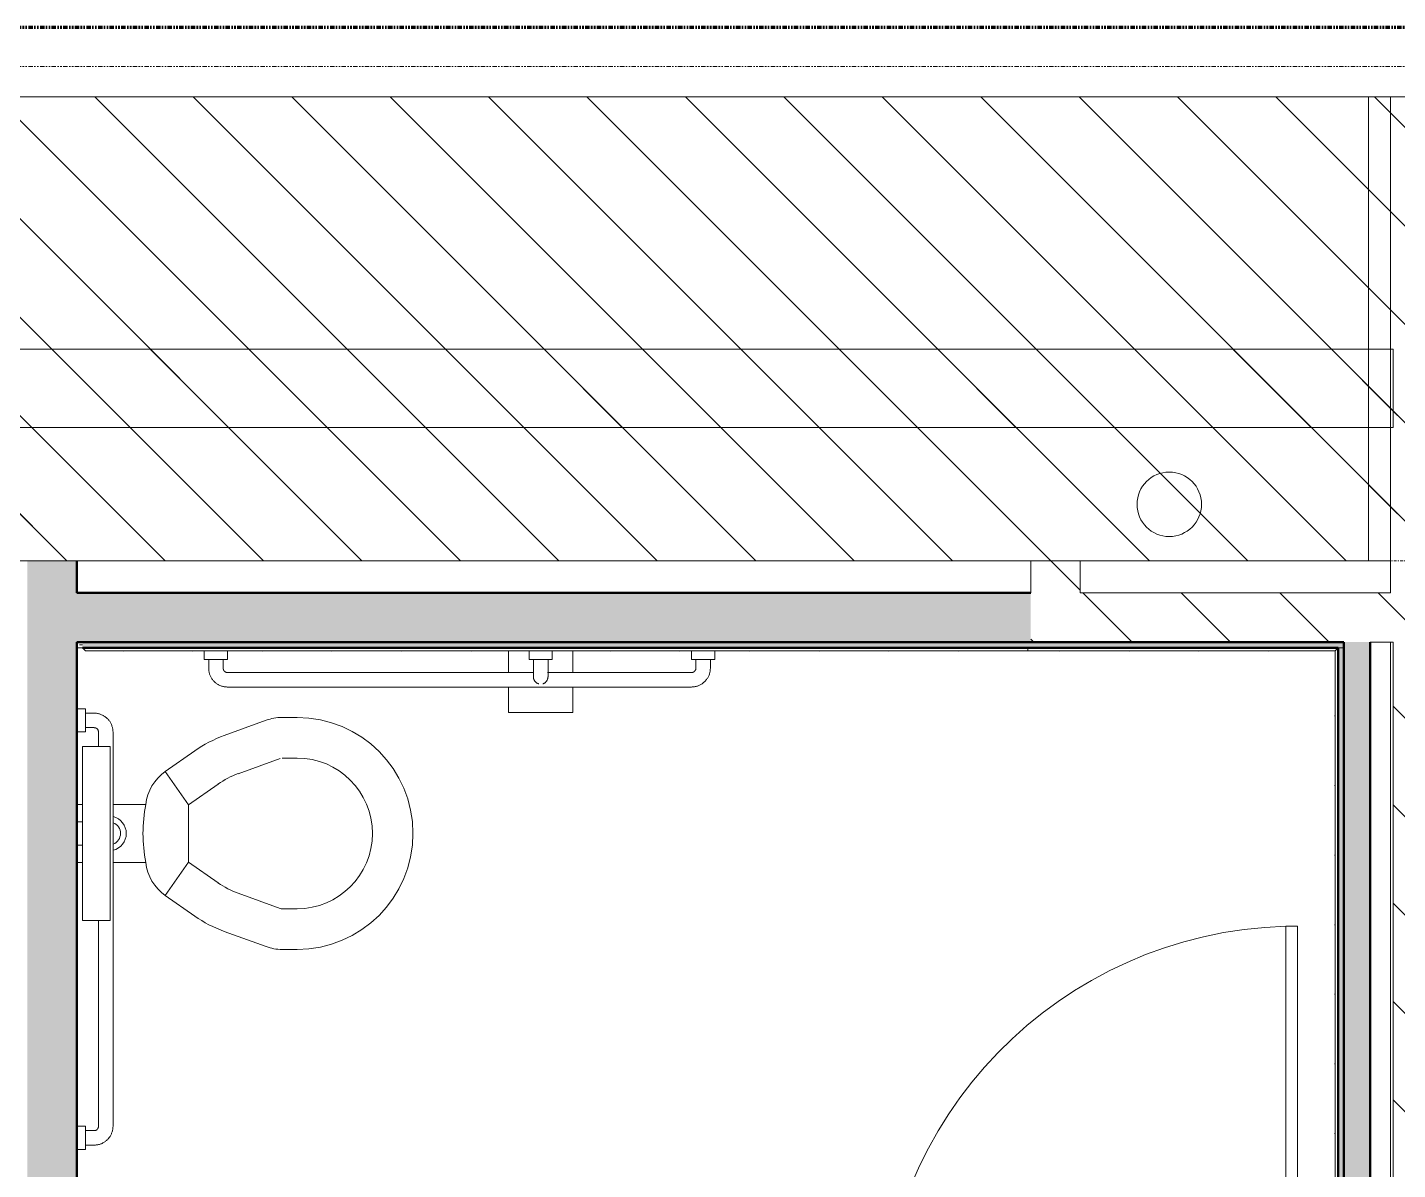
# Model space of a CAD drawing. Header units: inches. Extents: x -956 to 1409, y -1111 to 895.
# Drawn here: x 692.6 to 810.8, y 744.9 to 843.4 of the extents above; entities that cross this region are included whole.
import ezdxf

# ---------------------------------------------------------------- set-up
doc = ezdxf.new("R2010")
doc.units = ezdxf.units.IN
doc.header["$MEASUREMENT"] = 0
for name, pattern in [('Double Dash 3_8_', [1, 0.375, -0.125, 0.125, -0.125, 0.125, -0.125]), ('Double Dash 3_8__2_', [1, 0.375, -0.125, 0.125, -0.125, 0.125, -0.125]), ('Grid Line 1_4_', [0.4375, 0.25, -0.0625, 0.0625, -0.0625])]:
    doc.linetypes.add(name, pattern=pattern)
for name, color, linetype, lineweight in [('A-DETL', 90, 'Continuous', 13), ('A-FLOR', 192, 'Continuous', 13), ('A-WALL', 113, 'Continuous', 13), ('A-WALL-PATT', 111, 'Continuous', 13), ('C-PROP-LINE', 91, 'Double Dash 3_8_', 20), ('I-WALL', 2, 'Continuous', 13), ('P-SANR-FIXT', 6, 'Continuous', 9), ('Q-SPCQ', 91, 'Continuous', 13), ('S-COLS-SYMB', 171, 'Continuous', 20), ('S-GRID', 1, 'Continuous', 9)]:
    doc.layers.add(name, color=color, linetype=linetype, lineweight=lineweight)
pattern_1 = [(135, (0, 0), (-4.24264, -4.24264), [])]

# ---------------------------------------------------------------- blocks, each defined once
blk = doc.blocks.new('Toilet-Commercial-Wall - 19_ Seat Height-V21-8TH FLOOR TELECOM UNDERFLOOR ROUTING PLAN')
at = {"layer": 'P-SANR-FIXT', "color": 53}
for p, q in [((5.94, 21.12), (5.94, 19.83)), ((9.44, 19.83), (9.44, 21.12)), ((22.44, 21.12), (22.44, 19.83)), ((25.94, 19.83), (25.94, 21.12)), ((10.79, 16.04), (9.47, 19.66)), ((22.41, 19.66), (21.1, 16.04)), ((6.18, 18.46), (7.5, 14.85)), ((24.38, 14.85), (25.7, 18.46)), ((13.47, 11.77), (11.69, 14.31)), ((20.19, 14.31), (18.42, 11.77)), ((8.82, 12.3), (10.6, 9.76)), ((21.28, 9.76), (23.06, 12.3)), ((13.47, 11.77), (10.6, 9.76)), ((18.42, 11.77), (13.47, 11.77)), ((21.28, 9.76), (18.42, 11.77)), ((13.44, 8.08), (13.44, 5.24)), ((18.44, 5.25), (18.44, 8.08)), ((13.44, 2.62), (13.44, 2.13)), ((14.94, 2.13), (14.94, 2.62)), ((16.94, 2.13), (16.94, 2.62)), ((18.44, 2.13), (18.44, 2.62))]:
    blk.add_line(p, q, dxfattribs=at)
for centre, radius, start, end in [((15.94, 21.12), 10, 90, 180), ((15.94, 21.12), 10, 0, 90), ((15.94, 21.12), 6.5, 90, 180), ((15.94, 21.12), 6.5, 0, 90), ((9.94, 19.83), 4, 180, 200), ((21.94, 19.83), 0.5, 340, 0), ((21.94, 19.83), 4, 340, 0), ((17.83, 18.61), 7.5, 200, 215), ((14.05, 18.61), 7.5, 325, 340), ((17.83, 18.61), 11, 200, 215), ((14.05, 18.61), 11, 325, 340), ((13.88, 12.06), 4, 215, 263.7549), ((18.01, 12.06), 4, 276.2451, 325), ((15.94, 20.46), 12.62, 258.5767, 281.4233), ((15.94, 4.9), 1.5, 14.2101, 166.0635), ((15.94, 4.91), 0.996, 21.4094, 158.4909)]:
    blk.add_arc(centre, radius, start, end, dxfattribs=at)
blk = doc.blocks.new('Toilet Partition-Accessible - Toilet Partition-Accessible-2745023-8TH FLOOR TELECOM UNDERFLOOR ROUTING PLAN')
at = {"layer": 'Q-SPCQ', "color": 53, "lineweight": 9}
for p, q in [((-0.5, -10.13), (-0.5, -79.38)), ((0.5, -10.13), (-0.5, -10.13)), ((0.5, -10.38), (-0.5, -10.38)), ((-0.5, -79.13), (-0.5, -10.38)), ((0.5, -79.38), (0.5, -10.13)), ((0.5, -10.38), (0.5, -79.13)), ((60.5, -10.13), (60.5, -119.38)), ((0.5, -79.13), (-0.5, -79.13)), ((-0.5, -79.38), (0.5, -79.38)), ((0.5, -114.38), (36.5, -114.38)), ((0.5, -115.37), (0.5, -114.38)), ((36.5, -114.38), (36.5, -115.37)), ((-0.5, -115.37), (0.5, -115.37)), ((-0.5, -119.38), (-0.5, -115.37)), ((0.5, -115.63), (-0.5, -115.63)), ((-0.5, -115.63), (-0.5, -119.38)), ((36.5, -115.37), (0.5, -115.37)), ((0.5, -115.37), (0.5, -119.38)), ((0.5, -119.38), (0.5, -115.63)), ((0.5, -119.38), (-0.5, -119.38)), ((-0.5, -119.38), (0.5, -119.38)), ((0.5, -119.38), (60.5, -119.38))]:
    blk.add_line(p, q, dxfattribs=at)
blk.add_arc((0.51, -115.37), 36, 1.5917, 90.0221, dxfattribs=at)
blk = doc.blocks.new('Grab Bar-Toilet - Standard-V25-8TH FLOOR TELECOM UNDERFLOOR ROUTING PLAN')
at = {"layer": 'Q-SPCQ', "lineweight": 9}
for p, q in [((-43, 0), (-43, -0.75)), ((-41, -0.75), (-43, -0.75)), ((-42.62, -0.75), (-42.62, -1.5)), ((-41.37, -1.5), (-41.37, -0.75)), ((-41, -0.75), (-41, 0)), ((-7, 0), (-7, -0.75)), ((-5, -0.75), (-7, -0.75)), ((-6.62, -0.75), (-6.62, -1.5)), ((-5.38, -1.5), (-5.38, -0.75)), ((-5, -0.75), (-5, 0)), ((-23.25, -1.88), (-41, -1.88)), ((-7, -1.88), (-8.25, -1.88)), ((-41, -3.13), (-7, -3.13)), ((-0.75, -11.38), (-1.5, -11.38)), ((0, -11), (-0.75, -11)), ((-0.75, -13), (-0.75, -11)), ((0, -11), (0, -13)), ((-1.5, -12.63), (-0.75, -12.63)), ((-3.13, -13), (-3.13, -53)), ((-1.88, -39.38), (-1.88, -13)), ((-0.75, -13), (0, -13)), ((-1.88, -53), (-1.88, -40.59)), ((0, -53), (-0.75, -53)), ((-0.75, -55), (-0.75, -53)), ((0, -53), (0, -55)), ((-0.75, -53.38), (-1.5, -53.38)), ((-1.5, -54.63), (-0.75, -54.63)), ((-0.75, -55), (0, -55))]:
    blk.add_line(p, q, dxfattribs=at)
at = {"layer": 'Q-SPCQ', "color": 53, "lineweight": 9}
for p, q in [((-0.75, -39.38), (-1.25, -39.38)), ((0, -39), (-0.75, -39)), ((-0.75, -41), (-0.75, -39)), ((0, -39), (0, -41)), ((-1.25, -40.63), (-0.75, -40.63)), ((-0.75, -41), (0, -41))]:
    blk.add_line(p, q, dxfattribs=at)
at = {"layer": 'Q-SPCQ', "lineweight": 9, "flags": 128}
for points in [[(-42.62, -1.5), (-42.62, -1.56), (-42.62, -1.63), (-42.61, -1.69), (-42.6, -1.76), (-42.59, -1.82), (-42.58, -1.89), (-42.56, -1.95), (-42.54, -2.01), (-42.52, -2.07), (-42.5, -2.13), (-42.47, -2.19), (-42.44, -2.25), (-42.41, -2.31), (-42.38, -2.36), (-42.34, -2.42), (-42.3, -2.47), (-42.26, -2.52), (-42.22, -2.57), (-42.18, -2.62), (-42.13, -2.67), (-42.08, -2.71), (-42.04, -2.75), (-41.98, -2.79), (-41.93, -2.83), (-41.88, -2.87), (-41.82, -2.9), (-41.77, -2.93), (-41.71, -2.96), (-41.65, -2.99), (-41.59, -3.01), (-41.53, -3.04), (-41.47, -3.06), (-41.4, -3.07), (-41.34, -3.09), (-41.28, -3.1), (-41.21, -3.11), (-41.15, -3.12), (-41.08, -3.12), (-41.02, -3.13), (-41, -3.13)], [(-41, -1.88), (-41.01, -1.87), (-41.03, -1.87), (-41.04, -1.87), (-41.06, -1.87), (-41.07, -1.87), (-41.09, -1.86), (-41.1, -1.86), (-41.12, -1.86), (-41.13, -1.85), (-41.15, -1.85), (-41.16, -1.84), (-41.17, -1.83), (-41.19, -1.83), (-41.2, -1.82), (-41.21, -1.81), (-41.22, -1.8), (-41.24, -1.79), (-41.25, -1.78), (-41.26, -1.77), (-41.27, -1.76), (-41.28, -1.75), (-41.29, -1.74), (-41.3, -1.73), (-41.31, -1.72), (-41.32, -1.7), (-41.32, -1.69), (-41.33, -1.68), (-41.34, -1.66), (-41.34, -1.65), (-41.35, -1.64), (-41.35, -1.62), (-41.36, -1.61), (-41.36, -1.59), (-41.37, -1.58), (-41.37, -1.56), (-41.37, -1.55), (-41.37, -1.53), (-41.37, -1.52), (-41.37, -1.5), (-41.37, -1.5)], [(-7, -3.13), (-6.94, -3.12), (-6.87, -3.12), (-6.81, -3.11), (-6.74, -3.1), (-6.68, -3.09), (-6.61, -3.08), (-6.55, -3.06), (-6.49, -3.04), (-6.43, -3.02), (-6.37, -3), (-6.31, -2.97), (-6.25, -2.94), (-6.19, -2.91), (-6.14, -2.88), (-6.08, -2.84), (-6.03, -2.8), (-5.98, -2.76), (-5.93, -2.72), (-5.88, -2.68), (-5.83, -2.63), (-5.79, -2.58), (-5.75, -2.54), (-5.71, -2.48), (-5.67, -2.43), (-5.63, -2.38), (-5.6, -2.32), (-5.57, -2.27), (-5.54, -2.21), (-5.51, -2.15), (-5.49, -2.09), (-5.46, -2.03), (-5.44, -1.97), (-5.43, -1.9), (-5.41, -1.84), (-5.4, -1.78), (-5.39, -1.71), (-5.38, -1.65), (-5.38, -1.58), (-5.38, -1.52), (-5.38, -1.5)], [(-6.62, -1.5), (-6.63, -1.51), (-6.63, -1.53), (-6.63, -1.54), (-6.63, -1.56), (-6.63, -1.57), (-6.64, -1.59), (-6.64, -1.6), (-6.64, -1.62), (-6.65, -1.63), (-6.65, -1.65), (-6.66, -1.66), (-6.67, -1.67), (-6.67, -1.69), (-6.68, -1.7), (-6.69, -1.71), (-6.7, -1.72), (-6.71, -1.74), (-6.72, -1.75), (-6.73, -1.76), (-6.74, -1.77), (-6.75, -1.78), (-6.76, -1.79), (-6.77, -1.8), (-6.78, -1.81), (-6.8, -1.82), (-6.81, -1.82), (-6.82, -1.83), (-6.84, -1.84), (-6.85, -1.84), (-6.86, -1.85), (-6.88, -1.85), (-6.89, -1.86), (-6.91, -1.86), (-6.92, -1.87), (-6.94, -1.87), (-6.95, -1.87), (-6.97, -1.87), (-6.98, -1.87), (-7, -1.88), (-7, -1.88)], [(-1.5, -11.38), (-1.56, -11.38), (-1.63, -11.38), (-1.69, -11.39), (-1.76, -11.4), (-1.82, -11.41), (-1.89, -11.42), (-1.95, -11.44), (-2.01, -11.46), (-2.07, -11.48), (-2.13, -11.5), (-2.19, -11.53), (-2.25, -11.56), (-2.31, -11.59), (-2.36, -11.62), (-2.42, -11.66), (-2.47, -11.7), (-2.52, -11.74), (-2.57, -11.78), (-2.62, -11.82), (-2.67, -11.87), (-2.71, -11.92), (-2.75, -11.96), (-2.79, -12.02), (-2.83, -12.07), (-2.87, -12.12), (-2.9, -12.18), (-2.93, -12.23), (-2.96, -12.29), (-2.99, -12.35), (-3.01, -12.41), (-3.04, -12.47), (-3.06, -12.53), (-3.07, -12.6), (-3.09, -12.66), (-3.1, -12.72), (-3.11, -12.79), (-3.12, -12.85), (-3.12, -12.92), (-3.13, -12.98), (-3.13, -13)], [(-1.88, -13), (-1.87, -12.99), (-1.87, -12.97), (-1.87, -12.96), (-1.87, -12.94), (-1.87, -12.93), (-1.86, -12.91), (-1.86, -12.9), (-1.86, -12.88), (-1.85, -12.87), (-1.85, -12.85), (-1.84, -12.84), (-1.83, -12.83), (-1.83, -12.81), (-1.82, -12.8), (-1.81, -12.79), (-1.8, -12.78), (-1.79, -12.76), (-1.78, -12.75), (-1.77, -12.74), (-1.76, -12.73), (-1.75, -12.72), (-1.74, -12.71), (-1.73, -12.7), (-1.72, -12.69), (-1.7, -12.68), (-1.69, -12.68), (-1.68, -12.67), (-1.66, -12.66), (-1.65, -12.66), (-1.64, -12.65), (-1.62, -12.65), (-1.61, -12.64), (-1.59, -12.64), (-1.58, -12.63), (-1.56, -12.63), (-1.55, -12.63), (-1.53, -12.63), (-1.52, -12.63), (-1.5, -12.63), (-1.5, -12.63)], [(-3.13, -53), (-3.12, -53.06), (-3.12, -53.13), (-3.11, -53.19), (-3.1, -53.26), (-3.09, -53.32), (-3.08, -53.39), (-3.06, -53.45), (-3.04, -53.51), (-3.02, -53.57), (-3, -53.63), (-2.97, -53.69), (-2.94, -53.75), (-2.91, -53.81), (-2.88, -53.86), (-2.84, -53.92), (-2.8, -53.97), (-2.76, -54.02), (-2.72, -54.07), (-2.68, -54.12), (-2.63, -54.17), (-2.58, -54.21), (-2.54, -54.25), (-2.48, -54.29), (-2.43, -54.33), (-2.38, -54.37), (-2.32, -54.4), (-2.27, -54.43), (-2.21, -54.46), (-2.15, -54.49), (-2.09, -54.51), (-2.03, -54.54), (-1.97, -54.56), (-1.9, -54.57), (-1.84, -54.59), (-1.78, -54.6), (-1.71, -54.61), (-1.65, -54.62), (-1.58, -54.62), (-1.52, -54.63), (-1.5, -54.63)], [(-1.5, -53.38), (-1.51, -53.37), (-1.53, -53.37), (-1.54, -53.37), (-1.56, -53.37), (-1.57, -53.37), (-1.59, -53.36), (-1.6, -53.36), (-1.62, -53.36), (-1.63, -53.35), (-1.65, -53.35), (-1.66, -53.34), (-1.67, -53.33), (-1.69, -53.33), (-1.7, -53.32), (-1.71, -53.31), (-1.72, -53.3), (-1.74, -53.29), (-1.75, -53.28), (-1.76, -53.27), (-1.77, -53.26), (-1.78, -53.25), (-1.79, -53.24), (-1.8, -53.23), (-1.81, -53.22), (-1.82, -53.2), (-1.82, -53.19), (-1.83, -53.18), (-1.84, -53.16), (-1.84, -53.15), (-1.85, -53.14), (-1.85, -53.12), (-1.86, -53.11), (-1.86, -53.09), (-1.87, -53.08), (-1.87, -53.06), (-1.87, -53.05), (-1.87, -53.03), (-1.87, -53.02), (-1.88, -53), (-1.88, -53)]]:
    blk.add_lwpolyline(points, dxfattribs=at)
at = {"layer": 'Q-SPCQ', "color": 53, "lineweight": 9, "flags": 128}
for points in [[(-2.85, -39.83), (-2.84, -39.8), (-2.83, -39.78), (-2.83, -39.76), (-2.82, -39.73), (-2.8, -39.71), (-2.79, -39.69), (-2.78, -39.67), (-2.77, -39.65), (-2.75, -39.63), (-2.74, -39.61), (-2.72, -39.59), (-2.7, -39.57), (-2.69, -39.55), (-2.67, -39.53), (-2.65, -39.52), (-2.63, -39.5), (-2.61, -39.49), (-2.59, -39.47), (-2.57, -39.46), (-2.54, -39.45), (-2.52, -39.44), (-2.5, -39.43), (-2.48, -39.42), (-2.45, -39.41), (-2.43, -39.4), (-2.41, -39.39), (-2.38, -39.39), (-2.36, -39.38), (-2.33, -39.38), (-2.31, -39.38), (-2.28, -39.38), (-2.26, -39.38), (-2.25, -39.38)], [(-2.25, -39.38), (-2.25, -39.38), (-2.25, -39.38), (-2.24, -39.38), (-2.24, -39.38), (-2.23, -39.38), (-2.22, -39.38), (-2.21, -39.38), (-2.2, -39.38), (-2.19, -39.38), (-2.17, -39.38), (-2.15, -39.38), (-2.14, -39.38), (-2.12, -39.38), (-2.1, -39.38), (-2.08, -39.38), (-2.05, -39.38), (-2.03, -39.38)], [(-1.25, -39.38), (-1.29, -39.38), (-1.33, -39.38), (-1.37, -39.38), (-1.41, -39.38), (-1.45, -39.38), (-1.49, -39.38), (-1.53, -39.38), (-1.56, -39.38), (-1.6, -39.38), (-1.64, -39.38), (-1.68, -39.38), (-1.71, -39.38), (-1.75, -39.38), (-1.78, -39.38), (-1.81, -39.38), (-1.85, -39.38), (-1.88, -39.38), (-1.91, -39.38), (-1.94, -39.38), (-1.97, -39.38), (-1.99, -39.38), (-2.02, -39.38), (-2.05, -39.38), (-2.07, -39.38), (-2.09, -39.38), (-2.11, -39.38), (-2.13, -39.38), (-2.15, -39.38), (-2.17, -39.38), (-2.18, -39.38), (-2.2, -39.38), (-2.21, -39.38), (-2.22, -39.38), (-2.23, -39.38), (-2.24, -39.38), (-2.24, -39.38), (-2.25, -39.38), (-2.25, -39.38), (-2.25, -39.38)], [(-1.57, -39.38), (-1.54, -39.38), (-1.5, -39.38), (-1.46, -39.38), (-1.42, -39.38), (-1.38, -39.38), (-1.34, -39.38), (-1.3, -39.38), (-1.26, -39.38), (-1.25, -39.38)], [(-2.25, -40.63), (-2.27, -40.62), (-2.3, -40.62), (-2.32, -40.62), (-2.35, -40.62), (-2.37, -40.61), (-2.4, -40.61), (-2.42, -40.6), (-2.45, -40.59), (-2.47, -40.58), (-2.49, -40.58), (-2.52, -40.57), (-2.54, -40.55), (-2.56, -40.54), (-2.58, -40.53), (-2.6, -40.52), (-2.62, -40.5), (-2.64, -40.49), (-2.66, -40.47), (-2.68, -40.45), (-2.7, -40.44), (-2.72, -40.42), (-2.73, -40.4), (-2.75, -40.38), (-2.76, -40.36), (-2.78, -40.34), (-2.79, -40.32), (-2.8, -40.29), (-2.81, -40.27), (-2.82, -40.25), (-2.83, -40.23), (-2.84, -40.2), (-2.85, -40.18)], [(-1.25, -40.63), (-1.29, -40.63), (-1.33, -40.63), (-1.37, -40.63), (-1.41, -40.63), (-1.45, -40.63), (-1.49, -40.63), (-1.53, -40.63), (-1.56, -40.63), (-1.6, -40.63), (-1.64, -40.63), (-1.68, -40.63), (-1.71, -40.63), (-1.75, -40.63), (-1.78, -40.63), (-1.81, -40.63), (-1.85, -40.63), (-1.88, -40.63), (-1.91, -40.63), (-1.94, -40.63), (-1.97, -40.63), (-1.99, -40.63), (-2.02, -40.63), (-2.05, -40.63), (-2.07, -40.63), (-2.09, -40.63), (-2.11, -40.63), (-2.13, -40.63), (-2.15, -40.63), (-2.17, -40.63), (-2.18, -40.63), (-2.2, -40.63), (-2.21, -40.63), (-2.22, -40.63), (-2.23, -40.63), (-2.24, -40.63), (-2.24, -40.63), (-2.25, -40.63), (-2.25, -40.63), (-2.25, -40.63)], [(-2.25, -40.63), (-2.25, -40.63), (-2.25, -40.63), (-2.24, -40.63), (-2.24, -40.63), (-2.23, -40.63), (-2.22, -40.63), (-2.21, -40.63), (-2.2, -40.63), (-2.19, -40.63), (-2.17, -40.63), (-2.15, -40.63), (-2.14, -40.63), (-2.12, -40.63), (-2.1, -40.63), (-2.08, -40.63), (-2.05, -40.63), (-2.03, -40.63), (-2, -40.63), (-1.97, -40.63), (-1.95, -40.63), (-1.92, -40.63), (-1.89, -40.63), (-1.86, -40.63), (-1.82, -40.63), (-1.79, -40.63), (-1.76, -40.63), (-1.72, -40.63), (-1.69, -40.63), (-1.65, -40.63), (-1.61, -40.63), (-1.57, -40.63), (-1.54, -40.63), (-1.5, -40.63), (-1.46, -40.63), (-1.42, -40.63), (-1.38, -40.63), (-1.34, -40.63), (-1.3, -40.63), (-1.26, -40.63), (-1.25, -40.63)]]:
    blk.add_lwpolyline(points, dxfattribs=at)
blk = doc.blocks.new('FP_33-8TH FLOOR TELECOM UNDERFLOOR ROUTING PLAN')
at = {"layer": 'A-WALL-PATT', "color": 7, "lineweight": 9}
for p, q in [((805.35, 784.01), (805.34, 784.01)), ((805.35, 778.01), (805.34, 778.01)), ((805.35, 772.01), (805.34, 772.01)), ((805.35, 766.01), (805.34, 766.01)), ((805.35, 760.01), (805.34, 760.01)), ((805.35, 754.01), (805.34, 754.01)), ((805.35, 748.01), (805.34, 748.01)), ((805.35, 742.01), (805.34, 742.01)), ((805.35, 736.01), (805.34, 736.01)), ((805.35, 730.01), (805.34, 730.01)), ((805.35, 724.01), (805.34, 724.01)), ((805.35, 718.01), (805.34, 718.01)), ((805.35, 712.01), (805.34, 712.01)), ((805.35, 706.01), (805.34, 706.01)), ((805.35, 700.01), (805.34, 700.01)), ((805.35, 694.01), (805.34, 694.01))]:
    blk.add_line(p, q, dxfattribs=at)
blk = doc.blocks.new('Basic Wall _ Wall Tile - Restroom 3x6  - 1_2_ Higher - ___-2709298-8TH FLOOR TELECOM UNDERFLOOR ROUTING PLAN')
at = {"layer": 'I-WALL', "color": 253}
for p, q in [((805.4, 789.63), (805.4, 729.88)), ((805.4, 728.88), (805.4, 690.01)), ((805.4, 679.01), (805.4, 676.26))]:
    blk.add_line(p, q, dxfattribs=at)
at = {"layer": 'I-WALL', "color": 253, "flags": 128}
for points in [[(805.4, 789.63), (805.47, 789.7), (805.53, 789.76), (805.58, 789.81), (805.62, 789.85), (805.64, 789.87), (805.65, 789.88)], [(805.65, 676.01), (805.64, 676.01), (805.62, 676.04), (805.58, 676.08), (805.53, 676.13), (805.47, 676.19), (805.4, 676.26)]]:
    blk.add_lwpolyline(points, dxfattribs=at)
at = {"layer": 'I-WALL', "color": 253}
blk.add_blockref('FP_33-8TH FLOOR TELECOM UNDERFLOOR ROUTING PLAN', (0, 0), dxfattribs=at)
blk = doc.blocks.new('FP_34-8TH FLOOR TELECOM UNDERFLOOR ROUTING PLAN')
at = {"layer": 'A-WALL-PATT', "color": 7, "lineweight": 9}
for p, q in [((781.65, 789.58), (781.65, 789.57)), ((787.65, 789.58), (787.65, 789.57)), ((793.65, 789.58), (793.65, 789.57)), ((799.65, 789.58), (799.65, 789.57))]:
    blk.add_line(p, q, dxfattribs=at)
blk = doc.blocks.new('Basic Wall _ Wall Tile - Restroom 3x6  - 1_2_ Higher - ___-2709321-8TH FLOOR TELECOM UNDERFLOOR ROUTING PLAN')
at = {"layer": 'I-WALL', "color": 253}
for q in [(778.9, 789.88), (805.4, 789.63)]:
    blk.add_line((778.9, 789.63), q, dxfattribs=at)
at = {"layer": 'I-WALL', "color": 253, "flags": 128}
blk.add_lwpolyline([(805.65, 789.88), (805.64, 789.87), (805.62, 789.85), (805.58, 789.81), (805.53, 789.76), (805.47, 789.7), (805.4, 789.63)], dxfattribs=at)
at = {"layer": 'I-WALL', "color": 253}
blk.add_blockref('FP_34-8TH FLOOR TELECOM UNDERFLOOR ROUTING PLAN', (0, 0), dxfattribs=at)
blk = doc.blocks.new('FP_35-8TH FLOOR TELECOM UNDERFLOOR ROUTING PLAN')
at = {"layer": 'A-WALL-PATT', "color": 7, "lineweight": 9}
for p, q in [((700.9, 789.58), (700.9, 789.57)), ((706.9, 789.58), (706.9, 789.57)), ((712.9, 789.58), (712.9, 789.57)), ((718.9, 789.58), (718.9, 789.57)), ((724.9, 789.58), (724.9, 789.57)), ((730.9, 789.58), (730.9, 789.57)), ((742.9, 789.58), (742.9, 789.57)), ((748.9, 789.58), (748.9, 789.57)), ((754.9, 789.58), (754.9, 789.57)), ((760.9, 789.58), (760.9, 789.57)), ((766.9, 789.58), (766.9, 789.57)), ((772.9, 789.58), (772.9, 789.57))]:
    blk.add_line(p, q, dxfattribs=at)
blk = doc.blocks.new('Basic Wall _ Wall Tile - Restroom 3x6  - 1_2_ Higher - ___-2709502-8TH FLOOR TELECOM UNDERFLOOR ROUTING PLAN')
at = {"layer": 'A-WALL-PATT', "lineweight": 9}
h = blk.add_hatch(dxfattribs=at)
h.set_pattern_fill('FP_34', style=0, pattern_type=2)
h.set_pattern_definition([(270, (778.898, 789.881), (6, 4e-16), [8.5, 0]), (180, (778.898, 785.631), (1e-15, 8.5), [6, 0]), (180, (778.898, 789.881), (1e-15, 8.5), [6, 0]), (180, (778.898, 781.381), (1e-15, 8.5), [6, 0])])
h.paths.add_polyline_path([(697.4, 789.88), (697.4, 790.13), (697.15, 790.13)], flags=0)
at = {"layer": 'I-WALL', "color": 253}
for p, q in [((697.15, 790.13), (697.4, 790.13)), ((697.65, 789.63), (707.9, 789.63)), ((709.9, 789.63), (734.12, 789.63)), ((739.68, 789.63), (749.9, 789.63)), ((751.9, 789.63), (778.9, 789.63)), ((778.9, 789.88), (778.9, 789.63))]:
    blk.add_line(p, q, dxfattribs=at)
at = {"layer": 'I-WALL', "color": 253, "flags": 128}
blk.add_lwpolyline([(697.65, 789.63), (697.58, 789.7), (697.52, 789.76), (697.47, 789.81), (697.43, 789.85), (697.41, 789.87), (697.4, 789.88)], dxfattribs=at)
at = {"layer": 'I-WALL', "color": 253}
blk.add_blockref('FP_35-8TH FLOOR TELECOM UNDERFLOOR ROUTING PLAN', (0, 0), dxfattribs=at)
blk = doc.blocks.new('Toilet_Tissue_Dispenser-Bradley_Corp-5402 - 5402-V61-8TH FLOOR TELECOM UNDERFLOOR ROUTING PLAN')
at = {"layer": 'Q-SPCQ', "color": 53, "lineweight": 9}
for p, q in [((734.12, 789.63), (735.9, 789.63)), ((734.12, 789.63), (734.12, 787.76)), ((737.9, 789.63), (739.68, 789.63)), ((739.68, 787.75), (739.68, 789.63)), ((734.12, 786.51), (734.12, 784.32)), ((739.68, 784.32), (739.68, 786.51)), ((739.68, 784.32), (734.12, 784.32))]:
    blk.add_line(p, q, dxfattribs=at)
blk = doc.blocks.new('Seat_Cover_Dispenser-Bradley_Corp-583 - Seat_Cover_Dispenser-Bradley_Corp-583-V63-8TH FLOOR TELECOM UNDERFLOOR ROUTING PLAN')
at = {"layer": 'Q-SPCQ', "color": 53, "lineweight": 9}
for p, q in [((697.4, 720.38), (699.77, 720.38)), ((697.4, 705.38), (697.4, 720.38)), ((699.77, 720.38), (699.77, 705.38)), ((699.77, 705.38), (697.4, 705.38))]:
    blk.add_line(p, q, dxfattribs=at)
blk = doc.blocks.new('Pipe-Column - Pipe5STD-4697328-8TH FLOOR TELECOM UNDERFLOOR ROUTING PLAN')
at = {"layer": 'S-COLS-SYMB', "color": 133}
for start, end in [(360, 180), (180, 360)]:
    blk.add_arc((0, 0), 2.78, start, end, dxfattribs=at)
blk = doc.blocks.new('Family - ___-850868-8TH FLOOR TELECOM UNDERFLOOR ROUTING PLAN')
at = {"layer": 'C-PROP-LINE', "color": 133, "linetype": 'Double Dash 3_8__2_'}
blk.add_line((934.11, 840.01), (-889.89, 840.01), dxfattribs=at)
blk = doc.blocks.new('18433_1 - AEO NY - CENTRAL_rvt-1-8TH FLOOR TELECOM UNDERFLOOR ROUTING PLAN')
at = {"layer": 'A-WALL-PATT', "lineweight": 9}
h = blk.add_hatch(dxfattribs=at)
h.set_pattern_fill('FP_1', color=53, style=0, pattern_type=2)
h.set_pattern_definition(pattern_1)
h.paths.add_polyline_path([(810.15, 797.38), (814.15, 797.38), (814.15, 837.38), (-853.35, 837.38), (-853.35, 810.27), (-848.69, 810.27), (-848.69, 798.49), (-852.94, 798.49), (-852.94, 797.38), (-609.46, 797.38), (-609.46, 798.49), (-613.71, 798.49), (-613.71, 812.77), (-607.07, 812.77), (-607.07, 810.38), (-586.07, 810.38), (-586.07, 812.77), (-579.43, 812.77), (-579.43, 798.49), (-583.68, 798.49), (-583.68, 797.38), (-357.71, 797.38), (-357.71, 798.49), (-361.96, 798.49), (-361.96, 812.77), (-355.32, 812.77), (-355.32, 810.38), (-334.32, 810.38), (-334.32, 812.77), (-327.68, 812.77), (-327.68, 798.49), (-331.93, 798.49), (-331.93, 797.38), (-103.21, 797.38), (-103.21, 798.49), (-107.46, 798.49), (-107.46, 812.77), (-100.82, 812.77), (-100.82, 810.38), (-79.82, 810.38), (-79.82, 812.77), (-73.18, 812.77), (-73.18, 798.49), (-77.43, 798.49), (-77.43, 797.38), (98.29, 797.38), (98.29, 798.49), (94.04, 798.49), (94.04, 812.77), (100.68, 812.77), (100.68, 810.38), (121.68, 810.38), (121.68, 812.77), (128.32, 812.77), (128.32, 798.49), (124.07, 798.49), (124.07, 797.38), (352.79, 797.38), (352.79, 798.49), (348.54, 798.49), (348.54, 812.77), (355.18, 812.77), (355.18, 810.38), (376.18, 810.38), (376.18, 812.77), (382.82, 812.77), (382.82, 798.49), (378.57, 798.49), (378.57, 797.38), (808.27, 797.38)], flags=0)
h.paths.add_polyline_path([(-606.07, 797.63), (-587.07, 797.63), (-587.07, 800.88), (-606.07, 800.88), (-606.07, 798.49)], flags=0)
h.paths.add_polyline_path([(356.18, 797.63), (375.18, 797.63), (375.18, 800.88), (356.18, 800.88), (356.18, 798.49)], flags=0)
h.paths.add_polyline_path([(120.68, 797.63), (120.68, 800.88), (101.68, 800.88), (101.68, 797.63), (112.31, 797.63)], flags=0)
h.paths.add_polyline_path([(-86.58, 797.63), (-80.82, 797.63), (-80.82, 800.88), (-99.82, 800.88), (-99.82, 797.63), (-97.63, 797.63)], flags=0)
h.paths.add_polyline_path([(-340.71, 797.63), (-335.32, 797.63), (-335.32, 800.88), (-354.32, 800.88), (-354.32, 797.63), (-351.76, 797.63)], flags=0)
h.paths.add_polyline_path([(620.57, 797.74), (604.79, 797.74), (604.79, 801.99), (600.54, 801.99), (600.54, 813.77), (607.18, 813.77), (607.18, 810.38), (628.18, 810.38), (628.18, 813.77), (634.82, 813.77), (634.82, 801.99), (630.57, 801.99), (630.57, 797.74), (627.18, 797.74)], flags=0)
h.paths.add_polyline_path([(608.18, 801.13), (627.18, 801.13), (627.18, 804.38), (608.18, 804.38), (608.18, 801.99)], flags=0)
h.paths.add_polyline_path([(-609.46, 801.88), (-607.07, 801.88), (-607.07, 809.38), (-610.32, 809.38), (-610.32, 801.88)], flags=0)
h.paths.add_polyline_path([(-586.07, 801.88), (-582.82, 801.88), (-582.82, 809.38), (-586.07, 809.38), (-586.07, 805.13)], flags=0)
h.paths.add_polyline_path([(352.79, 801.88), (355.18, 801.88), (355.18, 809.38), (351.93, 809.38), (351.93, 801.88)], flags=0)
h.paths.add_polyline_path([(98.29, 801.88), (100.68, 801.88), (100.68, 809.38), (97.43, 809.38), (97.43, 801.88)], flags=0)
h.paths.add_polyline_path([(-103.21, 801.88), (-100.82, 801.88), (-100.82, 809.38), (-104.07, 809.38), (-104.07, 801.88)], flags=0)
h.paths.add_polyline_path([(-357.71, 801.88), (-355.32, 801.88), (-355.32, 809.38), (-358.57, 809.38), (-358.57, 801.88)], flags=0)
h.paths.add_polyline_path([(376.18, 801.88), (379.43, 801.88), (379.43, 809.38), (376.18, 809.38), (376.18, 805.13)], flags=0)
h.paths.add_polyline_path([(123.36, 801.88), (124.93, 801.88), (124.93, 809.38), (121.68, 809.38), (121.68, 801.88)], flags=0)
h.paths.add_polyline_path([(-77.43, 801.88), (-76.57, 801.88), (-76.57, 809.38), (-79.82, 809.38), (-79.82, 801.88)], flags=0)
h.paths.add_polyline_path([(-334.32, 801.88), (-331.07, 801.88), (-331.07, 809.38), (-334.32, 809.38), (-334.32, 805.13)], flags=0)
h.paths.add_polyline_path([(-852.94, 801.88), (-852.08, 801.88), (-852.08, 806.88), (-853.35, 806.88), (-853.35, 801.88)], flags=0)
h.paths.add_polyline_path([(604.79, 805.38), (607.18, 805.38), (607.18, 810.38), (603.93, 810.38), (603.93, 805.38)], flags=0)
h.paths.add_polyline_path([(630.57, 805.38), (631.43, 805.38), (631.43, 810.38), (628.18, 810.38), (628.18, 805.38)], flags=0)
h = blk.add_hatch(dxfattribs=at)
h.set_pattern_fill('FP_1', color=53, style=0, pattern_type=2)
h.set_pattern_definition(pattern_1)
h.paths.add_polyline_path([(783.4, 797.38), (810.15, 797.38), (810.15, 837.38), (-853.35, 837.38), (-853.35, 810.27), (-848.69, 810.27), (-848.69, 798.49), (-852.94, 798.49), (-852.94, 797.38), (-609.46, 797.38), (-609.46, 798.49), (-613.71, 798.49), (-613.71, 812.77), (-607.07, 812.77), (-607.07, 810.38), (-586.07, 810.38), (-586.07, 812.77), (-579.43, 812.77), (-579.43, 798.49), (-583.68, 798.49), (-583.68, 797.38), (-357.71, 797.38), (-357.71, 798.49), (-361.96, 798.49), (-361.96, 812.77), (-355.32, 812.77), (-355.32, 810.38), (-334.32, 810.38), (-334.32, 812.77), (-327.68, 812.77), (-327.68, 798.49), (-331.93, 798.49), (-331.93, 797.38), (-103.21, 797.38), (-103.21, 798.49), (-107.46, 798.49), (-107.46, 812.77), (-100.82, 812.77), (-100.82, 810.38), (-79.82, 810.38), (-79.82, 812.77), (-73.18, 812.77), (-73.18, 798.49), (-77.43, 798.49), (-77.43, 797.38), (98.29, 797.38), (98.29, 798.49), (94.04, 798.49), (94.04, 812.77), (100.68, 812.77), (100.68, 810.38), (121.68, 810.38), (121.68, 812.77), (128.32, 812.77), (128.32, 798.49), (124.07, 798.49), (124.07, 797.38), (352.79, 797.38), (352.79, 798.49), (348.54, 798.49), (348.54, 812.77), (355.18, 812.77), (355.18, 810.38), (376.18, 810.38), (376.18, 812.77), (382.82, 812.77), (382.82, 798.49), (378.57, 798.49), (378.57, 797.38), (779.15, 797.38)], flags=0)
h.paths.add_polyline_path([(-605.89, 797.63), (-587.07, 797.63), (-587.07, 800.88), (-606.07, 800.88), (-606.07, 797.63)], flags=0)
h.paths.add_polyline_path([(375.18, 797.63), (375.18, 800.88), (356.18, 800.88), (356.18, 797.63), (366.44, 797.63)], flags=0)
h.paths.add_polyline_path([(120.68, 797.63), (120.68, 800.88), (101.68, 800.88), (101.68, 797.63), (112.31, 797.63)], flags=0)
h.paths.add_polyline_path([(-99.82, 797.63), (-80.82, 797.63), (-80.82, 800.88), (-99.82, 800.88), (-99.82, 798.49)], flags=0)
h.paths.add_polyline_path([(-351.76, 797.63), (-335.32, 797.63), (-335.32, 800.88), (-354.32, 800.88), (-354.32, 797.63)], flags=0)
h.paths.add_polyline_path([(628.18, 797.74), (604.79, 797.74), (604.79, 801.99), (600.54, 801.99), (600.54, 813.77), (607.18, 813.77), (607.18, 810.38), (628.18, 810.38), (628.18, 813.77), (634.82, 813.77), (634.82, 801.99), (630.57, 801.99), (630.57, 797.74)], flags=0)
h.paths.add_polyline_path([(608.18, 801.13), (627.18, 801.13), (627.18, 804.38), (608.18, 804.38), (608.18, 801.99)], flags=0)
h.paths.add_polyline_path([(-609.46, 801.88), (-607.07, 801.88), (-607.07, 809.38), (-610.32, 809.38), (-610.32, 801.88)], flags=0)
h.paths.add_polyline_path([(-583.68, 801.88), (-582.82, 801.88), (-582.82, 809.38), (-586.07, 809.38), (-586.07, 801.88), (-583.79, 801.88)], flags=0)
h.paths.add_polyline_path([(352.79, 801.88), (355.18, 801.88), (355.18, 809.38), (351.93, 809.38), (351.93, 801.88)], flags=0)
h.paths.add_polyline_path([(98.29, 801.88), (100.68, 801.88), (100.68, 809.38), (97.43, 809.38), (97.43, 801.88)], flags=0)
h.paths.add_polyline_path([(-103.21, 801.88), (-100.82, 801.88), (-100.82, 809.38), (-104.07, 809.38), (-104.07, 801.88)], flags=0)
h.paths.add_polyline_path([(-357.71, 801.88), (-355.32, 801.88), (-355.32, 809.38), (-358.57, 809.38), (-358.57, 801.88)], flags=0)
h.paths.add_polyline_path([(379.43, 801.88), (379.43, 809.38), (376.18, 809.38), (376.18, 801.88), (378.57, 801.88)], flags=0)
h.paths.add_polyline_path([(121.68, 801.88), (124.93, 801.88), (124.93, 809.38), (121.68, 809.38), (121.68, 805.13)], flags=0)
h.paths.add_polyline_path([(-79.82, 801.88), (-76.57, 801.88), (-76.57, 809.38), (-79.82, 809.38), (-79.82, 805.13)], flags=0)
h.paths.add_polyline_path([(-331.07, 801.88), (-331.07, 809.38), (-334.32, 809.38), (-334.32, 801.88), (-331.93, 801.88)], flags=0)
h.paths.add_polyline_path([(-853.35, 801.88), (-852.08, 801.88), (-852.08, 806.88), (-853.35, 806.88), (-853.35, 803.15)], flags=0)
h.paths.add_polyline_path([(604.79, 805.38), (607.18, 805.38), (607.18, 810.38), (603.93, 810.38), (603.93, 805.38)], flags=0)
h.paths.add_polyline_path([(630.57, 805.38), (631.43, 805.38), (631.43, 810.38), (628.18, 810.38), (628.18, 805.38)], flags=0)
h = blk.add_hatch(dxfattribs=at)
h.set_pattern_fill('FP_1', color=53, style=0, pattern_type=2)
h.set_pattern_definition(pattern_1)
h.paths.add_polyline_path([(933.4, 797.38), (933.4, 837.38), (808.27, 837.38), (808.27, 797.38), (903.4, 797.38)], flags=0)
h = blk.add_hatch(dxfattribs=at)
h.set_pattern_fill('FP_1', color=53, style=0, pattern_type=2)
h.set_pattern_definition(pattern_1)
h.paths.add_polyline_path([(810.4, 808.88), (810.4, 815.63), (379.65, 815.63), (379.65, 812.77), (382.82, 812.77), (382.82, 808.88), (600.54, 808.88), (600.54, 813.77), (607.18, 813.77), (607.18, 810.38), (628.18, 810.38), (628.18, 813.77), (634.82, 813.77), (634.82, 808.88), (664.77, 808.88)], flags=0)
h.paths.add_polyline_path([(603.93, 808.88), (607.18, 808.88), (607.18, 810.38), (603.93, 810.38)], flags=0)
h.paths.add_polyline_path([(631.43, 808.88), (631.43, 810.38), (628.18, 810.38), (628.18, 808.88), (629.93, 808.88)], flags=0)
at = {"layer": 'A-WALL-PATT'}
for points in [[(692.65, 585.01), (696.9, 585.01), (696.9, 797.38), (692.65, 797.38), (692.65, 589.88)], [(779.15, 790.38), (779.15, 794.63), (696.9, 794.63), (696.9, 790.38), (753.16, 790.38)], [(806.15, 673.51), (808.4, 673.51), (808.4, 790.38), (806.15, 790.38), (806.15, 675.45)]]:
    blk.add_hatch(color=253, dxfattribs=at).paths.add_polyline_path(points, flags=0)
at = {"layer": 'A-WALL-PATT', "lineweight": 9}
h = blk.add_hatch(dxfattribs=at)
h.set_pattern_fill('FP_1', color=53, style=0, pattern_type=2)
h.set_pattern_definition(pattern_1)
h.paths.add_polyline_path([(779.15, 790.38), (783.4, 790.38), (783.4, 797.38), (779.15, 797.38), (779.15, 794.63)], flags=0)
h = blk.add_hatch(dxfattribs=at)
h.set_pattern_fill('FP_1', color=53, style=0, pattern_type=2)
h.set_pattern_definition(pattern_1)
h.paths.add_polyline_path([(818.15, 468.96), (818.15, 505.36), (810.15, 505.36), (810.15, 468.96)], flags=0)
h.paths.add_polyline_path([(814.26, 508.76), (816.36, 508.76), (816.36, 512.01), (811.36, 512.01), (811.36, 508.76)], flags=0)
h.paths.add_polyline_path([(818.11, 512.01), (818.15, 512.01), (818.15, 530.38), (816.36, 530.38), (816.36, 512.01), (817.86, 512.01)], flags=0)
h.paths.add_polyline_path([(810.36, 513.01), (810.36, 530.38), (810.15, 530.38), (810.15, 513.01)], flags=0)
h.paths.add_polyline_path([(810.15, 570.38), (818.15, 570.38), (818.15, 797.38), (810.15, 797.38), (810.15, 790.38), (810.4, 790.38), (810.4, 590.38), (810.15, 590.38), (810.15, 578.65)], flags=0)
h = blk.add_hatch(dxfattribs=at)
h.set_pattern_fill('FP_1', color=53, style=0, pattern_type=2)
h.set_pattern_definition(pattern_1)
h.paths.add_polyline_path([(806.15, 790.38), (810.15, 790.38), (810.15, 794.63), (783.4, 794.63), (783.4, 790.38), (797.36, 790.38)], flags=0)
at = {"layer": 'A-WALL-PATT', "lineweight": 5}
for points in [[(747.64, 789.88), (778.9, 789.88), (778.9, 790.38), (697.4, 790.38), (697.4, 789.88), (742.12, 789.88)], [(778.9, 789.88), (805.65, 789.88), (805.65, 790.38), (778.9, 790.38)], [(806.15, 675.51), (806.15, 790.38), (805.65, 790.38), (805.65, 675.51)]]:
    blk.add_hatch(color=9, dxfattribs=at).paths.add_polyline_path(points, flags=0)
at = {"layer": 'A-FLOR', "color": 53, "lineweight": 9}
blk.add_line((810.15, 673.51), (810.15, 790.38), dxfattribs=at)
at = {"layer": 'A-WALL', "color": 53, "lineweight": 9}
for p, q in [((808.27, 837.38), (-853.35, 837.38)), ((810.15, 837.38), (808.27, 837.38)), ((814.15, 837.38), (810.15, 837.38)), ((779.15, 797.38), (783.4, 797.38)), ((783.4, 797.38), (808.27, 797.38)), ((808.27, 797.38), (810.15, 797.38))]:
    blk.add_line(p, q, dxfattribs=at)
at = {"layer": 'A-WALL', "color": 253}
for p, q in [((808.27, 837.38), (-853.35, 837.38)), ((810.15, 837.38), (808.27, 837.38)), ((810.15, 837.38), (808.27, 837.38)), ((814.15, 837.38), (810.15, 837.38)), ((779.15, 797.38), (783.4, 797.38)), ((783.4, 797.38), (808.27, 797.38)), ((808.27, 797.38), (810.15, 797.38)), ((808.27, 797.38), (810.15, 797.38))]:
    blk.add_line(p, q, dxfattribs=at)
at = {"layer": 'A-WALL', "color": 133, "lineweight": 20}
for p, q in [((808.27, 837.38), (808.27, 797.38)), ((810.15, 797.38), (810.15, 837.38)), ((810.4, 815.63), (379.65, 815.63)), ((810.4, 808.88), (810.4, 815.63)), ((634.82, 808.88), (810.4, 808.88)), ((677.9, 797.38), (779.15, 797.38)), ((696.9, 797.38), (779.15, 797.38)), ((810.15, 797.38), (810.15, 794.63)), ((810.15, 790.38), (810.4, 790.38)), ((810.4, 790.38), (810.4, 590.38))]:
    blk.add_line(p, q, dxfattribs=at)
at = {"layer": 'I-WALL', "color": 213, "lineweight": 50}
for p, q in [((696.9, 794.63), (696.9, 797.38)), ((779.15, 794.63), (696.9, 794.63)), ((696.9, 635.63), (696.9, 790.38)), ((696.9, 790.38), (779.15, 790.38)), ((778.9, 790.38), (697.4, 790.38)), ((805.65, 790.38), (778.9, 790.38)), ((806.15, 790.38), (805.65, 790.38)), ((806.15, 790.38), (806.15, 675.51)), ((806.15, 675.51), (806.15, 790.38)), ((808.4, 673.51), (808.4, 790.38)), ((697.4, 789.88), (778.9, 789.88)), ((778.9, 789.88), (805.65, 789.88)), ((805.65, 789.88), (805.65, 676.01))]:
    blk.add_line(p, q, dxfattribs=at)
at = {"layer": 'I-WALL', "color": 133, "lineweight": 20}
for p, q in [((779.15, 797.38), (779.15, 794.63)), ((783.4, 794.63), (783.4, 797.38)), ((810.15, 794.63), (783.4, 794.63)), ((779.15, 790.38), (783.4, 790.38)), ((783.4, 790.38), (806.15, 790.38)), ((808.4, 790.38), (810.15, 790.38))]:
    blk.add_line(p, q, dxfattribs=at)
at = {"layer": 'S-GRID', "linetype": 'Grid Line 1_4_'}
blk.add_line((965.79, 797.38), (-931.82, 797.38), dxfattribs=at)
at = {"color": 133, "linetype": 'Double Dash 3_8__2_', "lineweight": 20}
blk.add_blockref('Family - ___-850868-8TH FLOOR TELECOM UNDERFLOOR ROUTING PLAN', (0, 0), dxfattribs=at)
at = {"color": 53, "lineweight": 9}
for name, p in [('Pipe-Column - Pipe5STD-4697328-8TH FLOOR TELECOM UNDERFLOOR ROUTING PLAN', (791.09, 802.26)), ('Basic Wall _ Wall Tile - Restroom 3x6  - 1_2_ Higher - ___-2709502-8TH FLOOR TELECOM UNDERFLOOR ROUTING PLAN', (0, 0)), ('Toilet_Tissue_Dispenser-Bradley_Corp-5402 - 5402-V61-8TH FLOOR TELECOM UNDERFLOOR ROUTING PLAN', (0, 0)), ('Basic Wall _ Wall Tile - Restroom 3x6  - 1_2_ Higher - ___-2709321-8TH FLOOR TELECOM UNDERFLOOR ROUTING PLAN', (0, 0)), ('Basic Wall _ Wall Tile - Restroom 3x6  - 1_2_ Higher - ___-2709298-8TH FLOOR TELECOM UNDERFLOOR ROUTING PLAN', (0, 0)), ('Seat_Cover_Dispenser-Bradley_Corp-583 - Seat_Cover_Dispenser-Bradley_Corp-583-V63-8TH FLOOR TELECOM UNDERFLOOR ROUTING PLAN', (0, 61))]:
    blk.add_blockref(name, p, dxfattribs=at)
for name, p, rotation in [('Toilet Partition-Accessible - Toilet Partition-Accessible-2745023-8TH FLOOR TELECOM UNDERFLOOR ROUTING PLAN', (686.77, 729.38), 89.99999999999993), ('Grab Bar-Toilet - Standard-V25-8TH FLOOR TELECOM UNDERFLOOR ROUTING PLAN', (696.9, 789.63), 89.9999999999999), ('Toilet-Commercial-Wall - 19_ Seat Height-V21-8TH FLOOR TELECOM UNDERFLOOR ROUTING PLAN', (694.77, 789.82), 269.9999999999999)]:
    blk.add_blockref(name, p, dxfattribs=dict(at, rotation=rotation))

msp = doc.modelspace()

# ---------------------------------------------------------------- block references
at = {"lineweight": 5}
msp.add_blockref('18433_1 - AEO NY - CENTRAL_rvt-1-8TH FLOOR TELECOM UNDERFLOOR ROUTING PLAN', (0, 0), dxfattribs=at)

# ---------------------------------------------------------------- next in the draw order: linework, layer by layer
at = {"layer": 'A-DETL', "linetype": 'Double Dash 3_8_', "lineweight": 140}
msp.add_line((934.11, 843.38), (-896.85, 843.38), dxfattribs=at)

doc.saveas('drawing.dxf')
